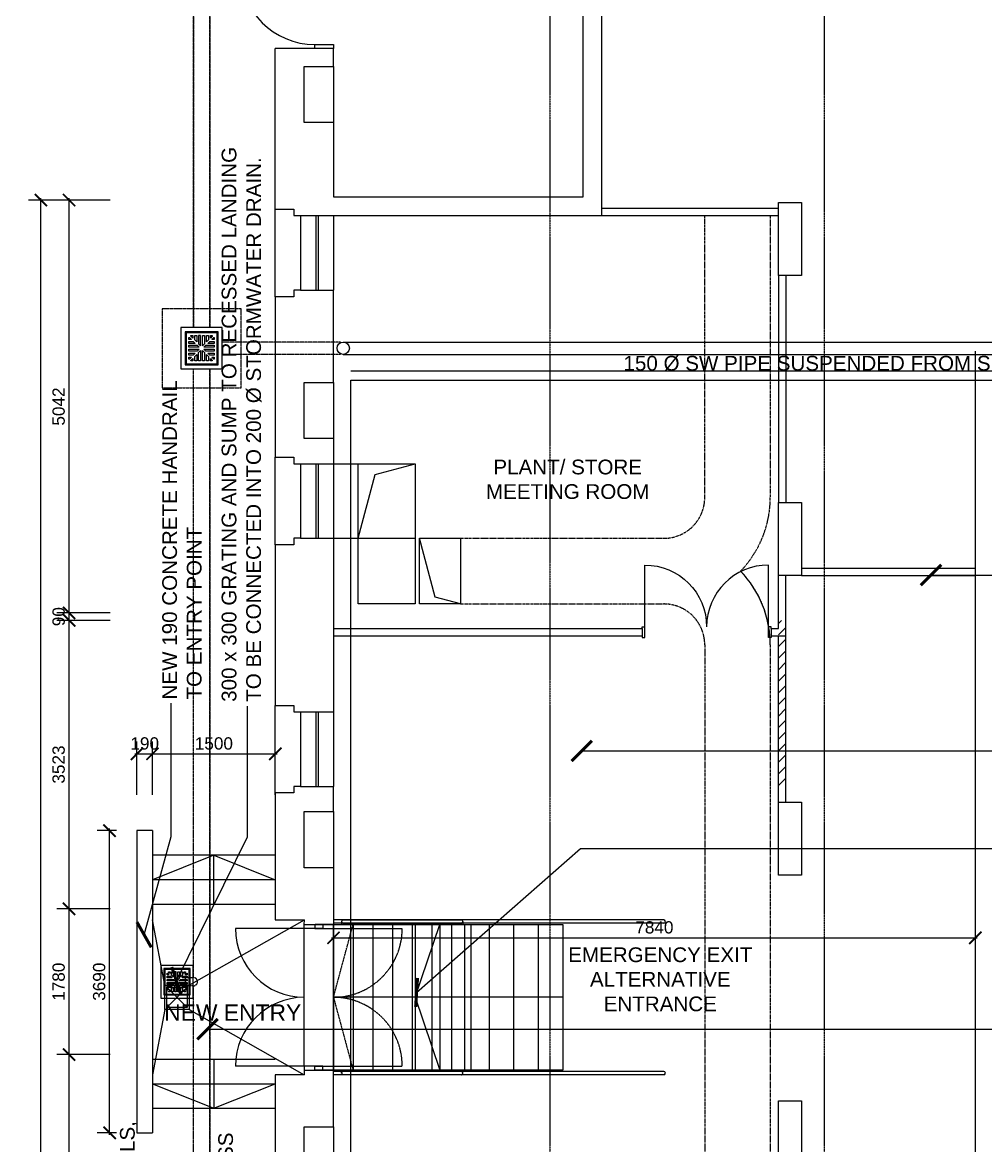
# Model space of a CAD drawing. Header units: millimetres. Extents: x -242071 to 82444, y -53139 to 112036.
# Drawn here: x -228221 to -216457, y -9064 to 4650 of the extents above; entities that cross this region are included whole.
import ezdxf

# ---------------------------------------------------------------- set-up
doc = ezdxf.new("R2010")
doc.units = ezdxf.units.MM
doc.header["$PDSIZE"] = 1
for name, pattern in [('PCENTRE', [50.8, 31.75, -6.35, 6.35, -6.35]), ('PCENTRE2', [28.575, 19.05, -3.175, 3.175, -3.175]), ('PDASHED2', [9.525, 6.35, -3.175]), ('PPHANTOM2', [31.75, 15.875, -3.175, 3.175, -3.175, 3.175, -3.175])]:
    doc.linetypes.add(name, pattern=pattern)
for name, color, linetype in [('Air_conditioning_low_level', 3, 'Continuous'), ('Basement 1 - General', 7, 'Continuous'), ('Boundaries_and_building_grids', 140, 'Continuous'), ('Columns_conc_steel_timber', 5, 'Continuous'), ('Demolition', 1, 'Continuous'), ('Dimensions_General_Layout', 1, 'Continuous'), ('Hatch_Partition_layout', 1, 'Continuous'), ('Internal_partitions', 2, 'Continuous'), ('Open_slabs', 3, 'Continuous'), ('Open_stairs_and_ramps', 2, 'Continuous'), ('Rain_and_storm_water', 1, 'Continuous'), ('Space_heating_and_ventilation', 1, 'Continuous'), ('Text_Builders_work', 1, 'Continuous'), ('Text_Demolition', 1, 'Continuous'), ('Text_Electrical', 1, 'Continuous'), ('Text_Partition_layout', 1, 'Continuous'), ('Walls_brick_block_etc', 3, 'Continuous'), ('Windows_and_doors_to_brickwork', 1, 'Continuous'), ('Windows_and_doors_to_partitions', 1, 'Continuous')]:
    doc.layers.add(name, color=color, linetype=linetype)
doc.styles.add('Arial1', font='arial.ttf')
doc.styles.add('Text_Style_3_d7b89161-017f-4e9d-a07b-0b1ab719bac5', font='freehand')
doc.styles.add('Text_Style_5', font='arial.ttf')
doc.styles.add('Text_Style_7', font='arial.ttf', dxfattribs={"width": 0.999})
doc.dimstyles.new('$DIM_Caddie', dxfattribs={"dimscale": 100, "dimtxt": 2.5, "dimasz": 3, "dimexe": 3, "dimexo": 0, "dimgap": 1, "dimtad": 1, "dimdec": 0, "dimzin": 0, "dimdsep": 46, "dimtxsty": 'Text_Style_3_d7b89161-017f-4e9d-a07b-0b1ab719bac5', "dimblk": 'ARCHTICK', "dimblk1": 'ARCHTICK', "dimblk2": 'ARCHTICK', "dimcen": 0.4, "dimclrd": 1, "dimclre": 1, "dimclrt": 2, "dimadec": 0, "dimazin": 0, "dimtfac": 0.5, "dimtdec": 0, "dimtix": 1, "dimtmove": 0, "dimatfit": 2, "dimldrblk": 'ARCHTICK', "dimfxl": 7, "dimfxlon": 1, "dimtfillclr": 1, "dimtolj": 1, "dimtzin": 0, "dimlwd": -3, "dimlwe": -3, "dimarcsym": 1})

# ---------------------------------------------------------------- blocks, each defined once
blk = doc.blocks.new('_ArchTick')
at = {"color": 0, "linetype": 'ByBlock', "const_width": 0.15}
blk.add_lwpolyline([(-0.5, -0.5), (0.5, 0.5)], dxfattribs=at)
blk = doc.blocks.new('*D101')
at = {"layer": 'Defpoints', "color": 0}
for p in [(-227996, 2481), (-224422, 2481), (-224422, -27443)]:
    blk.add_point(p, dxfattribs=at)
at = {"layer": 'Dimensions_General_Layout', "color": 1, "linetype": 'Continuous', "lineweight": -3}
for p, q in [((-227496, 2481), (-228146, 2481)), ((-227996, -27468), (-227996, 2506)), ((-227496, -27443), (-228146, -27443))]:
    blk.add_line(p, q, dxfattribs=at)
at = {"layer": 'Dimensions_General_Layout', "color": 1, "lineweight": -3, "xscale": 150, "yscale": 150, "zscale": 150}
for p, rotation in [((-227996, 2481), 90), ((-227996, -27443), 270)]:
    blk.add_blockref('_ArchTick', p, dxfattribs=dict(at, rotation=rotation))
at = {"layer": 'Dimensions_General_Layout', "color": 1, "linetype": 'Continuous', "lineweight": -3, "insert": (-228123, -12481), "char_height": 150, "attachment_point": 5, "rotation": 90, "style": 'Text_Style_5'}
blk.add_mtext('\\A1;29924', dxfattribs=at)
blk = doc.blocks.new('_Open90')
at = {"color": 0, "linetype": 'ByBlock', "lineweight": -2}
for p, q in [((0, 0), (-1, 0)), ((-0.5, 0.5), (0, 0)), ((0, 0), (-0.5, -0.5))]:
    blk.add_line(p, q, dxfattribs=at)
blk = doc.blocks.new('*D110')
at = {"layer": 'Defpoints', "color": 0}
for p in [(-227652, -7954), (-224422, -7954), (-224422, -11459)]:
    blk.add_point(p, dxfattribs=at)
at = {"layer": 'Dimensions_General_Layout', "color": 1, "linetype": 'Continuous', "lineweight": -3}
for p, q in [((-227152, -7954), (-227802, -7954)), ((-227652, -11484), (-227652, -7929)), ((-227152, -11459), (-227802, -11459))]:
    blk.add_line(p, q, dxfattribs=at)
at = {"layer": 'Dimensions_General_Layout', "color": 1, "lineweight": -3, "xscale": 150, "yscale": 150, "zscale": 150}
for p, rotation in [((-227652, -7954), 90), ((-227652, -11459), 270)]:
    blk.add_blockref('_ArchTick', p, dxfattribs=dict(at, rotation=rotation))
at = {"layer": 'Dimensions_General_Layout', "color": 1, "linetype": 'Continuous', "lineweight": -3, "insert": (-227779, -9706), "char_height": 150, "attachment_point": 5, "rotation": 90, "style": 'Text_Style_5'}
blk.add_mtext('\\A1;3505', dxfattribs=at)
blk = doc.blocks.new('*D111')
at = {"layer": 'Defpoints', "color": 0}
for p in [(-227652, -6174), (-224422, -6174), (-224422, -7954)]:
    blk.add_point(p, dxfattribs=at)
at = {"layer": 'Dimensions_General_Layout', "color": 1, "linetype": 'Continuous', "lineweight": -3}
for p, q in [((-227652, -7979), (-227652, -6149)), ((-227152, -6174), (-227802, -6174)), ((-227152, -7954), (-227802, -7954))]:
    blk.add_line(p, q, dxfattribs=at)
at = {"layer": 'Dimensions_General_Layout', "color": 1, "lineweight": -3, "xscale": 150, "yscale": 150, "zscale": 150}
for p, rotation in [((-227652, -6174), 90), ((-227652, -7954), 270)]:
    blk.add_blockref('_ArchTick', p, dxfattribs=dict(at, rotation=rotation))
at = {"layer": 'Dimensions_General_Layout', "color": 1, "linetype": 'Continuous', "lineweight": -3, "insert": (-227779, -7064), "char_height": 150, "attachment_point": 5, "rotation": 90, "style": 'Text_Style_5'}
blk.add_mtext('\\A1;1780', dxfattribs=at)
blk = doc.blocks.new('*D112')
at = {"layer": 'Defpoints', "color": 0}
for p in [(-227652, -2651), (-224422, -2651), (-224422, -6174)]:
    blk.add_point(p, dxfattribs=at)
at = {"layer": 'Dimensions_General_Layout', "color": 1, "linetype": 'Continuous', "lineweight": -3}
for p, q in [((-227152, -2651), (-227802, -2651)), ((-227652, -6199), (-227652, -2626)), ((-227152, -6174), (-227802, -6174))]:
    blk.add_line(p, q, dxfattribs=at)
at = {"layer": 'Dimensions_General_Layout', "color": 1, "lineweight": -3, "xscale": 150, "yscale": 150, "zscale": 150}
for p, rotation in [((-227652, -2651), 90), ((-227652, -6174), 270)]:
    blk.add_blockref('_ArchTick', p, dxfattribs=dict(at, rotation=rotation))
at = {"layer": 'Dimensions_General_Layout', "color": 1, "linetype": 'Continuous', "lineweight": -3, "insert": (-227779, -4412), "char_height": 150, "attachment_point": 5, "rotation": 90, "style": 'Text_Style_5'}
blk.add_mtext('\\A1;3523', dxfattribs=at)
blk = doc.blocks.new('*D113')
at = {"layer": 'Defpoints', "color": 0}
for p in [(-227652, -2561), (-224422, -2561), (-224422, -2651)]:
    blk.add_point(p, dxfattribs=at)
at = {"layer": 'Dimensions_General_Layout', "color": 1, "linetype": 'Continuous', "lineweight": -3}
for p, q in [((-227152, -2561), (-227802, -2561)), ((-227652, -2676), (-227652, -2536)), ((-227152, -2651), (-227802, -2651))]:
    blk.add_line(p, q, dxfattribs=at)
at = {"layer": 'Dimensions_General_Layout', "color": 1, "lineweight": -3, "xscale": 150, "yscale": 150, "zscale": 150}
for p, rotation in [((-227652, -2561), 270), ((-227652, -2651), 90)]:
    blk.add_blockref('_ArchTick', p, dxfattribs=dict(at, rotation=rotation))
at = {"layer": 'Dimensions_General_Layout', "color": 1, "linetype": 'Continuous', "lineweight": -3, "insert": (-227779, -2606), "char_height": 150, "attachment_point": 5, "rotation": 90, "style": 'Text_Style_5'}
blk.add_mtext('\\A1;90', dxfattribs=at)
blk = doc.blocks.new('*D114')
at = {"layer": 'Defpoints', "color": 0}
for p in [(-227652, 2481), (-224422, 2481), (-224422, -2561)]:
    blk.add_point(p, dxfattribs=at)
at = {"layer": 'Dimensions_General_Layout', "color": 1, "linetype": 'Continuous', "lineweight": -3}
for p, q in [((-227152, 2481), (-227802, 2481)), ((-227652, -2586), (-227652, 2506)), ((-227152, -2561), (-227802, -2561))]:
    blk.add_line(p, q, dxfattribs=at)
at = {"layer": 'Dimensions_General_Layout', "color": 1, "lineweight": -3, "xscale": 150, "yscale": 150, "zscale": 150}
for p, rotation in [((-227652, 2481), 90), ((-227652, -2561), 270)]:
    blk.add_blockref('_ArchTick', p, dxfattribs=dict(at, rotation=rotation))
at = {"layer": 'Dimensions_General_Layout', "color": 1, "linetype": 'Continuous', "lineweight": -3, "insert": (-227779, -40), "char_height": 150, "attachment_point": 5, "rotation": 90, "style": 'Text_Style_5'}
blk.add_mtext('\\A1;5042', dxfattribs=at)
blk = doc.blocks.new('*D115')
at = {"layer": 'Defpoints', "color": 0}
for p in [(-227157, -5219), (-226823, -5219), (-226823, -8909)]:
    blk.add_point(p, dxfattribs=at)
at = {"layer": 'Dimensions_General_Layout', "color": 1, "linetype": 'Continuous', "lineweight": -3}
for p, q in [((-227157, -8934), (-227157, -5194)), ((-227073, -5219), (-227307, -5219)), ((-227073, -8909), (-227307, -8909))]:
    blk.add_line(p, q, dxfattribs=at)
at = {"layer": 'Dimensions_General_Layout', "color": 1, "lineweight": -3, "xscale": 150, "yscale": 150, "zscale": 150}
for p, rotation in [((-227157, -5219), 90), ((-227157, -8909), 270)]:
    blk.add_blockref('_ArchTick', p, dxfattribs=dict(at, rotation=rotation))
at = {"layer": 'Dimensions_General_Layout', "color": 1, "linetype": 'Continuous', "lineweight": -3, "insert": (-227284, -7064), "char_height": 150, "attachment_point": 5, "rotation": 90, "style": 'Text_Style_5'}
blk.add_mtext('\\A1;3690', dxfattribs=at)
blk = doc.blocks.new('*D116')
at = {"layer": 'Defpoints', "color": 0}
for p in [(-226633, -4281), (-226823, -5219), (-226633, -5219)]:
    blk.add_point(p, dxfattribs=at)
at = {"layer": 'Dimensions_General_Layout', "color": 1, "linetype": 'Continuous', "lineweight": -3}
for p, q in [((-226823, -4781), (-226823, -4131)), ((-226633, -4781), (-226633, -4131)), ((-226848, -4281), (-226608, -4281))]:
    blk.add_line(p, q, dxfattribs=at)
at = {"layer": 'Dimensions_General_Layout', "color": 1, "lineweight": -3, "xscale": 150, "yscale": 150, "zscale": 150}
blk.add_blockref('_ArchTick', (-226823, -4281), dxfattribs=at)
at = {"layer": 'Dimensions_General_Layout', "color": 1, "lineweight": -3, "xscale": 150, "yscale": 150, "zscale": 150, "rotation": 180}
blk.add_blockref('_ArchTick', (-226633, -4281), dxfattribs=at)
at = {"layer": 'Dimensions_General_Layout', "color": 1, "linetype": 'Continuous', "lineweight": -3, "insert": (-226728, -4155), "char_height": 150, "attachment_point": 5, "style": 'Text_Style_5'}
blk.add_mtext('\\A1;190', dxfattribs=at)
blk = doc.blocks.new('*D117')
at = {"layer": 'Defpoints', "color": 0}
for p in [(-225133, -4281), (-226633, -5219), (-225133, -5519)]:
    blk.add_point(p, dxfattribs=at)
at = {"layer": 'Dimensions_General_Layout', "color": 1, "linetype": 'Continuous', "lineweight": -3}
for p, q in [((-226633, -4781), (-226633, -4131)), ((-225133, -4781), (-225133, -4131)), ((-226658, -4281), (-225108, -4281))]:
    blk.add_line(p, q, dxfattribs=at)
at = {"layer": 'Dimensions_General_Layout', "color": 1, "lineweight": -3, "xscale": 150, "yscale": 150, "zscale": 150, "rotation": 180}
blk.add_blockref('_ArchTick', (-226633, -4281), dxfattribs=at)
at = {"layer": 'Dimensions_General_Layout', "color": 1, "lineweight": -3, "xscale": 150, "yscale": 150, "zscale": 150}
blk.add_blockref('_ArchTick', (-225133, -4281), dxfattribs=at)
at = {"layer": 'Dimensions_General_Layout', "color": 1, "linetype": 'Continuous', "lineweight": -3, "insert": (-225883, -4155), "char_height": 150, "attachment_point": 5, "style": 'Text_Style_5'}
blk.add_mtext('\\A1;1500', dxfattribs=at)
blk = doc.blocks.new('*D122')
at = {"layer": 'Defpoints', "color": 0}
for p in [(-224422, -5483), (-216582, -5483), (-216582, -6528)]:
    blk.add_point(p, dxfattribs=at)
at = {"layer": 'Dimensions_General_Layout', "color": 1, "linetype": 'Continuous', "lineweight": -3}
for p, q in [((-224422, -6028), (-224422, -6678)), ((-216582, -6028), (-216582, -6678)), ((-224447, -6528), (-216557, -6528))]:
    blk.add_line(p, q, dxfattribs=at)
at = {"layer": 'Dimensions_General_Layout', "color": 1, "lineweight": -3, "xscale": 150, "yscale": 150, "zscale": 150, "rotation": 180}
blk.add_blockref('_ArchTick', (-224422, -6528), dxfattribs=at)
at = {"layer": 'Dimensions_General_Layout', "color": 1, "lineweight": -3, "xscale": 150, "yscale": 150, "zscale": 150}
blk.add_blockref('_ArchTick', (-216582, -6528), dxfattribs=at)
at = {"layer": 'Dimensions_General_Layout', "color": 1, "linetype": 'Continuous', "lineweight": -3, "insert": (-220502, -6401), "char_height": 150, "attachment_point": 5, "style": 'Text_Style_5'}
blk.add_mtext('\\A1;7840', dxfattribs=at)

msp = doc.modelspace()

# ---------------------------------------------------------------- hatches: boundary and pattern name
at = {"layer": 'Hatch_Partition_layout', "linetype": 'Continuous', "lineweight": -3}
h = msp.add_hatch(dxfattribs=at)
h.set_pattern_fill('_USER', color=1, scale=100, angle=45, style=0, pattern_type=0)
h.set_pattern_definition([(45, (-179816.09, 11309.41), (-70.71068, 70.71068), [])])
h.paths.add_polyline_path([(-218986.2, -4681.3), (-218896.2, -4681.3), (-218896.2, -2650.9), (-218986.2, -2650.9)])

# ---------------------------------------------------------------- linework, layer by layer
at = {"layer": 'Air_conditioning_low_level', "color": 1, "linetype": 'Continuous', "lineweight": -3}
for p, q in [((-224422.2, -739.2), (-223422.2, -739.2)), ((-224122.2, -1649.2), (-224122.2, -739.2)), ((-223913.6, -870.9), (-223422.2, -739.2)), ((-223422.2, -739.2), (-223422.2, -1649.2)), ((-224122.2, -1649.2), (-223913.6, -870.9)), ((-224422.2, -1649.2), (-224122.2, -1649.2)), ((-224122.2, -1649.2), (-223422.2, -1649.2)), ((-224122.2, -2451.2), (-224122.2, -1649.2)), ((-223422.2, -1649.2), (-223422.2, -2451.2)), ((-223372.2, -2451.2), (-223372.2, -1649.2)), ((-223179.3, -2368.9), (-223372.2, -1649.2)), ((-223372.2, -1649.2), (-222872.2, -1649.2)), ((-222872.2, -1649.2), (-222872.2, -2451.2)), ((-223422.2, -2451.2), (-224122.2, -2451.2)), ((-222872.2, -2451.2), (-223372.2, -2451.2)), ((-222872.2, -2451.2), (-223179.3, -2368.9))]:
    msp.add_line(p, q, dxfattribs=at)
at = {"layer": 'Basement 1 - General', "color": 1, "linetype": 'Continuous', "lineweight": -3}
for p, q in [((-225781.2, 923.6), (-226285.2, 923.6)), ((-226285.2, 923.6), (-226285.2, 419.6)), ((-225831.2, 873.6), (-226235.2, 873.6)), ((-226235.2, 873.6), (-226235.2, 469.6)), ((-226165.2, 826.6), (-226141.2, 826.6)), ((-226165.2, 820.6), (-226165.2, 826.6)), ((-226141.2, 826.6), (-226141.2, 796.6)), ((-226117.2, 772.6), (-226117.2, 826.6)), ((-226117.2, 826.6), (-226093.2, 826.6)), ((-226093.2, 826.6), (-226093.2, 748.6)), ((-226045.2, 826.6), (-226069.2, 826.6)), ((-226069.2, 826.6), (-226069.2, 724.6)), ((-226045.2, 700.6), (-226045.2, 826.6)), ((-226021.2, 700.6), (-226021.2, 826.6)), ((-226021.2, 826.6), (-225997.2, 826.6)), ((-225997.2, 826.6), (-225997.2, 724.6)), ((-225973.2, 748.6), (-225973.2, 826.6)), ((-225973.2, 826.6), (-225949.2, 826.6)), ((-225949.2, 826.6), (-225949.2, 772.6)), ((-225925.2, 796.6), (-225925.2, 826.6)), ((-225925.2, 826.6), (-225902.2, 826.6)), ((-225902.2, 826.6), (-225902.2, 819.6)), ((-225831.2, 469.6), (-225831.2, 873.6)), ((-225781.2, 419.6), (-225781.2, 923.6)), ((-226188.2, 803.6), (-226182.1, 803.6)), ((-226188.2, 779.6), (-226188.2, 803.6)), ((-226158.1, 779.6), (-226188.2, 779.6)), ((-226188.2, 755.6), (-226134.1, 755.6)), ((-226188.2, 731.6), (-226188.2, 755.6)), ((-226110.1, 731.6), (-226188.2, 731.6)), ((-226188.2, 707.6), (-226086.1, 707.6)), ((-226188.2, 683.6), (-226188.2, 707.6)), ((-226182.1, 803.6), (-226158.1, 779.6)), ((-226141.2, 796.6), (-226165.2, 820.6)), ((-226134.1, 755.6), (-226110.1, 731.6)), ((-226093.2, 748.6), (-226117.2, 772.6)), ((-226086.1, 707.6), (-226062.1, 683.6)), ((-226069.2, 724.6), (-226045.2, 700.6)), ((-225997.2, 724.6), (-226021.2, 700.6)), ((-226004.2, 683.6), (-225980.2, 707.6)), ((-225980.2, 707.6), (-225878.2, 707.6)), ((-225949.2, 772.6), (-225973.2, 748.6)), ((-225956.2, 731.6), (-225932.2, 755.6)), ((-225878.2, 731.6), (-225956.2, 731.6)), ((-225932.2, 755.6), (-225878.2, 755.6)), ((-225902.2, 819.6), (-225925.2, 796.6)), ((-225908.2, 779.6), (-225884.2, 803.6)), ((-225878.2, 779.6), (-225908.2, 779.6)), ((-225884.2, 803.6), (-225878.2, 803.6)), ((-225878.2, 803.6), (-225878.2, 779.6)), ((-225878.2, 755.6), (-225878.2, 731.6)), ((-225878.2, 707.6), (-225878.2, 683.6)), ((-226062.1, 683.6), (-226188.2, 683.6)), ((-226188.2, 659.6), (-226062.1, 659.6)), ((-226188.2, 635.6), (-226188.2, 659.6)), ((-226086.1, 635.6), (-226188.2, 635.6)), ((-226188.2, 611.6), (-226110.1, 611.6)), ((-226188.2, 587.6), (-226188.2, 611.6)), ((-226134.1, 587.6), (-226188.2, 587.6)), ((-226188.2, 563.6), (-226158.1, 563.6)), ((-226188.2, 539.6), (-226188.2, 563.6)), ((-226158.1, 563.6), (-226182.1, 539.6)), ((-226110.1, 611.6), (-226134.1, 587.6)), ((-226117.2, 570.6), (-226093.2, 594.6)), ((-226117.2, 516.6), (-226117.2, 570.6)), ((-226093.2, 594.6), (-226093.2, 516.6)), ((-226062.1, 659.6), (-226086.1, 635.6)), ((-226069.2, 618.6), (-226045.2, 642.6)), ((-226069.2, 516.6), (-226069.2, 618.6)), ((-226045.2, 642.6), (-226045.2, 516.6)), ((-226021.2, 516.6), (-226021.2, 642.6)), ((-226021.2, 642.6), (-225997.2, 618.6)), ((-225878.2, 683.6), (-226004.2, 683.6)), ((-226004.2, 659.6), (-225878.2, 659.6)), ((-225980.2, 635.6), (-226004.2, 659.6)), ((-225997.2, 618.6), (-225997.2, 516.6)), ((-225878.2, 635.6), (-225980.2, 635.6)), ((-225973.2, 516.6), (-225973.2, 594.6)), ((-225973.2, 594.6), (-225949.2, 570.6)), ((-225956.2, 611.6), (-225878.2, 611.6)), ((-225932.2, 587.6), (-225956.2, 611.6)), ((-225949.2, 570.6), (-225949.2, 516.6)), ((-225878.2, 587.6), (-225932.2, 587.6)), ((-225908.2, 563.6), (-225878.2, 563.6)), ((-225884.2, 539.6), (-225908.2, 563.6)), ((-225878.2, 659.6), (-225878.2, 635.6)), ((-225878.2, 611.6), (-225878.2, 587.6)), ((-225878.2, 563.6), (-225878.2, 539.6)), ((-226285.2, 419.6), (-225781.2, 419.6)), ((-226235.2, 469.6), (-225831.2, 469.6)), ((-226182.1, 539.6), (-226188.2, 539.6)), ((-226165.2, 522.6), (-226141.2, 546.6)), ((-226165.2, 516.6), (-226165.2, 522.6)), ((-226141.2, 516.6), (-226165.2, 516.6)), ((-226141.2, 546.6), (-226141.2, 516.6)), ((-226093.2, 516.6), (-226117.2, 516.6)), ((-226045.2, 516.6), (-226069.2, 516.6)), ((-225997.2, 516.6), (-226021.2, 516.6)), ((-225949.2, 516.6), (-225973.2, 516.6)), ((-225925.2, 516.6), (-225925.2, 546.6)), ((-225925.2, 546.6), (-225902.2, 523.6)), ((-225902.2, 516.6), (-225925.2, 516.6)), ((-225902.2, 523.6), (-225902.2, 516.6)), ((-225878.2, 539.6), (-225884.2, 539.6)), ((-226134.2, -6865), (-226532.1, -6865)), ((-226532.1, -6865), (-226532.1, -7262.9)), ((-226173.7, -6904.4), (-226492.6, -6904.4)), ((-226492.6, -6904.4), (-226492.6, -7223.4)), ((-226455.5, -6959.7), (-226450.8, -6959.7)), ((-226455.5, -6978.6), (-226455.5, -6959.7)), ((-226431.8, -6978.6), (-226455.5, -6978.6)), ((-226450.8, -6959.7), (-226431.8, -6978.6)), ((-226437.4, -6941.5), (-226418.4, -6941.5)), ((-226437.4, -6946.3), (-226437.4, -6941.5)), ((-226418.4, -6965.3), (-226437.4, -6946.3)), ((-226418.4, -6941.5), (-226418.4, -6965.3)), ((-226399.5, -6984.2), (-226399.5, -6941.5)), ((-226399.5, -6941.5), (-226380.5, -6941.5)), ((-226380.5, -7003.1), (-226399.5, -6984.2)), ((-226380.5, -6941.5), (-226380.5, -7003.1)), ((-226342.6, -6941.5), (-226361.6, -6941.5)), ((-226361.6, -6941.5), (-226361.6, -7022.1)), ((-226342.6, -7041), (-226342.6, -6941.5)), ((-226323.7, -7041), (-226323.7, -6941.5)), ((-226323.7, -6941.5), (-226304.7, -6941.5)), ((-226304.7, -6941.5), (-226304.7, -7022.1)), ((-226285.8, -7003.1), (-226285.8, -6941.5)), ((-226285.8, -6941.5), (-226266.8, -6941.5)), ((-226266.8, -6984.2), (-226285.8, -7003.1)), ((-226266.8, -6941.5), (-226266.8, -6984.2)), ((-226247.9, -6965.3), (-226247.9, -6941.5)), ((-226247.9, -6941.5), (-226229.7, -6941.5)), ((-226229.7, -6947.1), (-226247.9, -6965.3)), ((-226234.5, -6978.6), (-226215.6, -6959.7)), ((-226210.8, -6978.6), (-226234.5, -6978.6)), ((-226229.7, -6941.5), (-226229.7, -6947.1)), ((-226215.6, -6959.7), (-226210.8, -6959.7)), ((-226210.8, -6959.7), (-226210.8, -6978.6)), ((-226173.7, -7223.4), (-226173.7, -6904.4)), ((-226134.2, -7262.9), (-226134.2, -6865)), ((-226455.5, -6997.6), (-226412.9, -6997.6)), ((-226455.5, -7016.5), (-226455.5, -6997.6)), ((-226393.9, -7016.5), (-226455.5, -7016.5)), ((-226455.5, -7035.5), (-226375, -7035.5)), ((-226455.5, -7054.4), (-226455.5, -7035.5)), ((-226356, -7054.4), (-226455.5, -7054.4)), ((-226455.5, -7073.4), (-226356, -7073.4)), ((-226455.5, -7092.3), (-226455.5, -7073.4)), ((-226375, -7092.3), (-226455.5, -7092.3)), ((-226455.5, -7111.3), (-226393.9, -7111.3)), ((-226455.5, -7130.2), (-226455.5, -7111.3)), ((-226412.9, -7130.2), (-226455.5, -7130.2)), ((-226412.9, -6997.6), (-226393.9, -7016.5)), ((-226393.9, -7111.3), (-226412.9, -7130.2)), ((-226399.5, -7143.6), (-226380.5, -7124.7)), ((-226380.5, -7124.7), (-226380.5, -7186.3)), ((-226375, -7035.5), (-226356, -7054.4)), ((-226356, -7073.4), (-226375, -7092.3)), ((-226361.6, -7022.1), (-226342.6, -7041)), ((-226361.6, -7105.7), (-226342.6, -7086.8)), ((-226361.6, -7186.3), (-226361.6, -7105.7)), ((-226342.6, -7086.8), (-226342.6, -7186.3)), ((-226304.7, -7022.1), (-226323.7, -7041)), ((-226323.7, -7186.3), (-226323.7, -7086.8)), ((-226323.7, -7086.8), (-226304.7, -7105.7)), ((-226310.3, -7054.4), (-226291.3, -7035.5)), ((-226210.8, -7054.4), (-226310.3, -7054.4)), ((-226310.3, -7073.4), (-226210.8, -7073.4)), ((-226291.3, -7092.3), (-226310.3, -7073.4)), ((-226304.7, -7105.7), (-226304.7, -7186.3)), ((-226291.3, -7035.5), (-226210.8, -7035.5)), ((-226210.8, -7092.3), (-226291.3, -7092.3)), ((-226285.8, -7186.3), (-226285.8, -7124.7)), ((-226285.8, -7124.7), (-226266.8, -7143.6)), ((-226272.4, -7016.5), (-226253.4, -6997.6)), ((-226210.8, -7016.5), (-226272.4, -7016.5)), ((-226272.4, -7111.3), (-226210.8, -7111.3)), ((-226253.4, -7130.2), (-226272.4, -7111.3)), ((-226253.4, -6997.6), (-226210.8, -6997.6)), ((-226210.8, -7130.2), (-226253.4, -7130.2)), ((-226210.8, -6997.6), (-226210.8, -7016.5)), ((-226210.8, -7035.5), (-226210.8, -7054.4)), ((-226210.8, -7073.4), (-226210.8, -7092.3)), ((-226210.8, -7111.3), (-226210.8, -7130.2)), ((-226532.1, -7262.9), (-226134.2, -7262.9)), ((-226492.6, -7223.4), (-226173.7, -7223.4)), ((-226455.5, -7149.2), (-226431.8, -7149.2)), ((-226455.5, -7168.1), (-226455.5, -7149.2)), ((-226450.8, -7168.1), (-226455.5, -7168.1)), ((-226431.8, -7149.2), (-226450.8, -7168.1)), ((-226437.4, -7181.5), (-226418.4, -7162.6)), ((-226437.4, -7186.3), (-226437.4, -7181.5)), ((-226418.4, -7186.3), (-226437.4, -7186.3)), ((-226418.4, -7162.6), (-226418.4, -7186.3)), ((-226399.5, -7186.3), (-226399.5, -7143.6)), ((-226380.5, -7186.3), (-226399.5, -7186.3)), ((-226342.6, -7186.3), (-226361.6, -7186.3)), ((-226304.7, -7186.3), (-226323.7, -7186.3)), ((-226266.8, -7186.3), (-226285.8, -7186.3)), ((-226266.8, -7143.6), (-226266.8, -7186.3)), ((-226247.9, -7186.3), (-226247.9, -7162.6)), ((-226247.9, -7162.6), (-226229.7, -7180.7)), ((-226229.7, -7186.3), (-226247.9, -7186.3)), ((-226234.5, -7149.2), (-226210.8, -7149.2)), ((-226215.6, -7168.1), (-226234.5, -7149.2)), ((-226229.7, -7180.7), (-226229.7, -7186.3)), ((-226210.8, -7168.1), (-226215.6, -7168.1)), ((-226210.8, -7149.2), (-226210.8, -7168.1))]:
    msp.add_line(p, q, dxfattribs=at)
for points in [[(-226223.2, 861.6), (-226223.2, 481.6), (-225843.2, 481.6), (-225843.2, 861.6)], [(-226483.2, -6913.9), (-226483.2, -7213.9), (-226183.2, -7213.9), (-226183.2, -6913.9)]]:
    msp.add_lwpolyline(points, close=True, dxfattribs=at)
at = {"layer": 'Boundaries_and_building_grids', "color": 140, "linetype": 'PCENTRE2', "lineweight": -3}
for p, q in [((-221780.2, 33439.2), (-221780.2, -42646.4)), ((-218427.2, 33439.2), (-218427.2, -42646.4))]:
    msp.add_line(p, q, dxfattribs=at)
at = {"layer": 'Columns_conc_steel_timber', "color": 4, "linetype": 'Continuous', "lineweight": -3}
for p, q in [((-224778.2, 4112.8), (-224422.2, 4112.8)), ((-224778.2, 3426.8), (-224778.2, 4112.8)), ((-224422.2, 4112.8), (-224422.2, 3426.8)), ((-224422.2, 3426.8), (-224778.2, 3426.8)), ((-224422.2, 3426.8), (-224778.2, 3426.8)), ((-218986.2, 1560.5), (-218986.2, 2450.5)), ((-218986.2, 2450.5), (-218706.2, 2450.5)), ((-218706.2, 2450.5), (-218706.2, 1560.5)), ((-218706.2, 1560.5), (-218986.2, 1560.5)), ((-224778.2, 254.8), (-224422.2, 254.8)), ((-224778.2, -431.2), (-224778.2, 254.8)), ((-224422.2, 254.8), (-224422.2, -431.2)), ((-224422.2, -431.2), (-224778.2, -431.2)), ((-224422.2, -431.2), (-224778.2, -431.2)), ((-218986.2, -2103), (-218986.2, -1213)), ((-218986.2, -1213), (-218706.2, -1213)), ((-218706.2, -1213), (-218706.2, -2103)), ((-218706.2, -2103), (-218986.2, -2103)), ((-218986.2, -4871.6), (-218706.2, -4871.6)), ((-218986.2, -5761.6), (-218986.2, -4871.6)), ((-218706.2, -4871.6), (-218706.2, -5761.6)), ((-224778.2, -4987.2), (-224422.2, -4987.2)), ((-224778.2, -5673.2), (-224778.2, -4987.2)), ((-224422.2, -4987.2), (-224422.2, -5673.2)), ((-224422.2, -5673.2), (-224778.2, -5673.2)), ((-224422.2, -5673.2), (-224778.2, -5673.2)), ((-218706.2, -5761.6), (-218986.2, -5761.6)), ((-218986.2, -9410.1), (-218986.2, -8520.1)), ((-218986.2, -8520.1), (-218706.2, -8520.1)), ((-218706.2, -8520.1), (-218706.2, -9410.1)), ((-224778.2, -9521.2), (-224778.2, -8835.2)), ((-224778.2, -8835.2), (-224422.2, -8835.2)), ((-224422.2, -8835.2), (-224422.2, -9521.2))]:
    msp.add_line(p, q, dxfattribs=at)
at = {"layer": 'Demolition', "color": 8, "linetype": 'PDASHED2', "lineweight": -3}
for p, q in [((-224650.2, -6364.2), (-224650.2, -6414.2)), ((-224422.2, -6364.2), (-224650.2, -6364.2)), ((-224650.2, -6414.2), (-224422.2, -6414.2)), ((-224422.2, -6414.2), (-224422.2, -6364.2)), ((-224422.2, -6364.2), (-222742.2, -6364.2)), ((-224422.2, -6364.2), (-224422.2, -8144.2)), ((-224422.2, -7254.2), (-224182.2, -6364.2)), ((-224422.2, -6414.2), (-223582.2, -6414.2)), ((-224322.2, -6329.2), (-224322.2, -6364.2)), ((-224302.2, -6309.2), (-222862.2, -6309.2)), ((-224302.2, -6349.2), (-222862.2, -6349.2)), ((-224282.2, -6349.2), (-224282.2, -6364.2)), ((-224182.2, -6364.2), (-224182.2, -8144.2)), ((-223942.2, -6364.2), (-223942.2, -8144.2)), ((-223702.2, -6364.2), (-223702.2, -8144.2)), ((-223462.2, -6364.2), (-223462.2, -8144.2)), ((-223222.2, -6364.2), (-223222.2, -8144.2)), ((-222982.2, -6364.2), (-222982.2, -8144.2)), ((-222882.2, -6349.2), (-222882.2, -6364.2)), ((-222842.2, -6329.2), (-222842.2, -6364.2)), ((-222742.2, -6364.2), (-222742.2, -8144.2)), ((-222742.2, -7254.2), (-224422.2, -7254.2)), ((-224422.2, -7254.2), (-224182.2, -8144.2)), ((-224650.2, -8144.2), (-224650.2, -8094.2)), ((-224650.2, -8094.2), (-224422.2, -8094.2)), ((-224422.2, -8144.2), (-224650.2, -8144.2)), ((-224422.2, -8094.2), (-224422.2, -8144.2)), ((-224422.2, -8094.2), (-223582.2, -8094.2)), ((-222742.2, -8144.2), (-224422.2, -8144.2)), ((-224322.2, -8179.2), (-224322.2, -8144.2)), ((-222862.2, -8159.2), (-224302.2, -8159.2)), ((-222862.2, -8199.2), (-224302.2, -8199.2)), ((-224282.2, -8159.2), (-224282.2, -8144.2)), ((-222882.2, -8159.2), (-222882.2, -8144.2)), ((-222842.2, -8179.2), (-222842.2, -8144.2))]:
    msp.add_line(p, q, dxfattribs=at)
for centre, radius, start, end in [((-224422.2, -6414.2), 840, 270, 0), ((-224422.2, -6414.2), 840, 270, 0), ((-224302.2, -6329.2), 20, 90, 270), ((-222862.2, -6329.2), 20, 270, 90), ((-224422.2, -8094.2), 840, 0, 90), ((-224422.2, -8094.2), 840, 0, 90), ((-224302.2, -8179.2), 20, 90, 270), ((-222862.2, -8179.2), 20, 270, 90)]:
    msp.add_arc(centre, radius, start, end, dxfattribs=at)
at = {"layer": 'Internal_partitions', "color": 2, "linetype": 'Continuous', "lineweight": -3}
for p, q in [((-221145.2, 2380.8), (-218986.2, 2380.8)), ((-221145.2, 2290.8), (-218986.2, 2290.8)), ((-218986.2, 1560.5), (-218986.2, -1213)), ((-218896.2, 1560.5), (-218896.2, -1213)), ((-218706.2, -2013), (-216581.2, -2013)), ((-218986.2, -2751.2), (-218986.2, -2103)), ((-218896.2, -2841.2), (-218896.2, -2103)), ((-218706.2, -2103), (-216581.2, -2103)), ((-224422.2, -2751.2), (-220651.2, -2751.2)), ((-224422.2, -2841.2), (-220651.2, -2841.2)), ((-220651.2, -2751.2), (-220651.2, -2841.2)), ((-219076.2, -2751.2), (-218986.2, -2751.2)), ((-219076.2, -2751.2), (-219076.2, -2841.2)), ((-219076.2, -2841.2), (-218896.2, -2841.2))]:
    msp.add_line(p, q, dxfattribs=at)
at = {"layer": 'Internal_partitions', "color": 12, "linetype": 'Continuous', "lineweight": -3}
for p, q in [((-218986.2, -4871.6), (-218986.2, -2841.2)), ((-218896.2, -4871.6), (-218896.2, -2841.2))]:
    msp.add_line(p, q, dxfattribs=at)
at = {"layer": 'Open_slabs', "color": 12, "linetype": 'Continuous', "lineweight": -3}
for p, q in [((-226483.2, -7104.2), (-226633.2, -6309.2)), ((-226183.2, -7104.2), (-224777.7, -6309.2)), ((-224778.2, -8094.2), (-224778.2, -6414.2)), ((-226483.2, -7404.2), (-226483.2, -7104.2)), ((-226483.2, -7104.2), (-226183.2, -7104.2)), ((-226458.2, -7379.2), (-226458.2, -7129.2)), ((-226458.2, -7129.2), (-226208.2, -7129.2)), ((-226208.2, -7129.2), (-226458.2, -7379.2)), ((-226458.2, -7129.2), (-226208.2, -7379.2)), ((-226208.2, -7129.2), (-226208.2, -7379.2)), ((-226183.2, -7104.2), (-226183.2, -7404.2)), ((-226483.2, -7404.2), (-226633.2, -8199.2)), ((-226183.2, -7404.2), (-226483.2, -7404.2)), ((-226208.2, -7379.2), (-226458.2, -7379.2)), ((-226183.2, -7404.2), (-224778.2, -8199.2))]:
    msp.add_line(p, q, dxfattribs=at)
at = {"layer": 'Open_stairs_and_ramps', "color": 12, "linetype": 'Continuous', "lineweight": -3}
for p, q in [((-220387.2, -6309.2), (-224422.2, -6309.2)), ((-220387.2, -6349.2), (-224422.2, -6349.2)), ((-224422.2, -6364.2), (-221622.2, -6364.2)), ((-224422.2, -8144.2), (-224422.2, -6364.2)), ((-223422.2, -6364.2), (-223422.2, -8144.2)), ((-223422.2, -7254.2), (-223122.2, -6364.2)), ((-223122.2, -6364.2), (-223122.2, -8144.2)), ((-222822.2, -6364.2), (-222822.2, -8144.2)), ((-222522.2, -6364.2), (-222522.2, -8144.2)), ((-222222.2, -6364.2), (-222222.2, -8144.2)), ((-221922.2, -6364.2), (-221922.2, -8144.2)), ((-221622.2, -6364.2), (-221622.2, -8144.2)), ((-223422.2, -7254.2), (-223122.2, -8144.2)), ((-221622.2, -7254.2), (-223422.2, -7254.2)), ((-221622.2, -8144.2), (-224422.2, -8144.2)), ((-220387.2, -8159.2), (-224422.2, -8159.2)), ((-220387.2, -8199.2), (-224422.2, -8199.2))]:
    msp.add_line(p, q, dxfattribs=at)
for centre in [(-220387.2, -6329.2), (-220387.2, -8179.2)]:
    msp.add_arc(centre, 20, 270, 90, dxfattribs=at)
at = {"layer": 'Rain_and_storm_water', "color": 2, "linetype": 'PPHANTOM2', "lineweight": -3}
for p, q in [((-224338.2, 746.6), (-225781.2, 746.6)), ((-224338.2, 596.6), (-225781.2, 596.6)), ((-226133.2, -7013.9), (-226133.2, 419.6)), ((-226233.2, -7013.9), (-226133.2, -7013.9)), ((-226233.2, -7013.9), (-226233.2, -7113.9)), ((-226133.2, -7113.9), (-226233.2, -7113.9)), ((-226133.2, -14785.4), (-226133.2, -7113.9))]:
    msp.add_line(p, q, dxfattribs=at)
at = {"layer": 'Rain_and_storm_water', "color": 1, "linetype": 'Continuous', "lineweight": -3}
for p, q in [((-224302.1, 746.6), (-214845.2, 746.6)), ((-224302.1, 746.6), (-214845.2, 746.6)), ((-224302.1, 596.6), (-214845.2, 596.6)), ((-224302.1, 596.6), (-214845.2, 596.6))]:
    msp.add_line(p, q, dxfattribs=at)
at = {"layer": 'Rain_and_storm_water', "color": 2, "linetype": 'PPHANTOM2', "lineweight": -3}
for points in [[(-226133.2, 6081.1), (-226133.2, 923.6), (-226133.2, 923.6), (-226133.2, 6081.1)], [(-225933.2, 923.6), (-225933.2, 6081.1), (-225933.2, 6081.1), (-225933.2, 923.6)], [(-226515.2, 1153.6), (-226515.2, 189.6), (-225551.2, 189.6), (-225551.2, 1153.6)], [(-225933.2, -14785.4), (-225933.2, 419.6), (-225933.2, 419.6), (-225933.2, -14785.4)]]:
    msp.add_lwpolyline(points, close=True, dxfattribs=at)
at = {"layer": 'Rain_and_storm_water', "color": 1, "linetype": 'Continuous', "lineweight": -3}
msp.add_circle((-224302.1, 671.6), 75, dxfattribs=at)
at = {"layer": 'Rain_and_storm_water', "color": 5, "linetype": 'Continuous', "lineweight": -3}
msp.add_circle((-224302.1, 671.6), 75, dxfattribs=at)
at = {"layer": 'Rain_and_storm_water', "color": 2, "linetype": 'PPHANTOM2', "lineweight": -3}
msp.add_arc((-226133.2, -7063.9), 50, 270, 90, dxfattribs=at)
at = {"layer": 'Space_heating_and_ventilation', "color": 8, "linetype": 'PCENTRE', "lineweight": -3}
for p, q in [((-219886.2, -1149.2), (-219886.2, 2290.8)), ((-219086.2, 2290.8), (-219086.2, -1149.2)), ((-222872.2, -1649.2), (-220386.2, -1649.2)), ((-222872.2, -2451.2), (-220386.2, -2451.2)), ((-219886.2, -2951.2), (-219886.2, -27648.8)), ((-219086.2, -2951.2), (-219086.2, -9410.1))]:
    msp.add_line(p, q, dxfattribs=at)
at = {"layer": 'Space_heating_and_ventilation', "color": 8, "linetype": 'Continuous', "lineweight": -3}
for p, q in [((-224422.2, -739.2), (-223422.2, -739.2)), ((-224122.2, -2451.2), (-224122.2, -1649.2)), ((-224122.2, -1649.2), (-223422.2, -1649.2)), ((-223372.2, -1649.2), (-222872.2, -1649.2)), ((-222872.2, -1649.2), (-222872.2, -2451.2)), ((-222872.2, -1649.2), (-222872.2, -2451.2))]:
    msp.add_line(p, q, dxfattribs=at)
at = {"layer": 'Space_heating_and_ventilation', "color": 8, "linetype": 'PCENTRE', "lineweight": -3}
for centre, radius, start, end in [((-220386.2, -1149.2), 500, 270, 0), ((-220386.2, -1149.2), 1300, 316.12583, 0), ((-220386.2, -2951.2), 1300, 0, 43.87417), ((-220386.2, -2951.2), 500, 0, 90)]:
    msp.add_arc(centre, radius, start, end, dxfattribs=at)
at = {"layer": 'Space_heating_and_ventilation', "color": 8, "linetype": 'Continuous', "lineweight": -3}
msp.add_arc((-220386.2, -2951.2), 1300, 0, 43.87417, dxfattribs=at)
at = {"layer": 'Text_Builders_work', "color": 12, "linetype": 'Continuous', "lineweight": -3}
for p, q in [((-226823.2, -5218.9), (-226823.2, -8908.9)), ((-226633.2, -5218.9), (-226823.2, -5218.9)), ((-226633.2, -5218.9), (-226633.2, -8908.9)), ((-226633.2, -5218.9), (-226633.2, -8008.9)), ((-225883.2, -5518.9), (-226633.2, -5818.9)), ((-225133.2, -5518.9), (-226633.2, -5518.9)), ((-225883.2, -6118.9), (-225883.2, -5518.9)), ((-225883.2, -5518.9), (-225133.2, -5818.9)), ((-225133.2, -5818.9), (-226633.2, -5818.9)), ((-225133.2, -6118.9), (-226633.2, -6118.9)), ((-226633.2, -8008.9), (-225133.2, -8008.9)), ((-225883.2, -8008.9), (-225883.2, -8608.9)), ((-226633.2, -8308.9), (-225883.2, -8608.9)), ((-226633.2, -8308.9), (-225133.2, -8308.9)), ((-225883.2, -8608.9), (-225133.2, -8308.9)), ((-226633.2, -8608.9), (-225133.2, -8608.9)), ((-226823.2, -8908.9), (-226633.2, -8908.9))]:
    msp.add_line(p, q, dxfattribs=at)
at = {"layer": 'Walls_brick_block_etc', "color": 3, "linetype": 'Continuous', "lineweight": -3}
for p, q in [((-221145.2, 2290.8), (-221145.2, 5795.8)), ((-221373.2, 2518.8), (-221373.2, 5567.8)), ((-225133.2, 2370.8), (-225133.2, 4330.8)), ((-224422.2, 4330.8), (-225133.2, 4330.8)), ((-224422.2, 4112.8), (-224422.2, 4330.8)), ((-224422.2, 3426.8), (-224422.2, 2518.8)), ((-224422.2, 2518.8), (-221373.2, 2518.8)), ((-224422.2, 2518.8), (-221373.2, 2518.8)), ((-225133.2, 2370.8), (-224905.2, 2370.8)), ((-224905.2, 2370.8), (-224905.2, 2290.8)), ((-224905.2, 2290.8), (-224825.2, 2290.8)), ((-224422.2, 2290.8), (-221145.2, 2290.8)), ((-224825.2, 1380.8), (-224905.2, 1380.8)), ((-224905.2, 1380.8), (-224905.2, 1300.8)), ((-224422.2, 254.8), (-224422.2, 1380.8)), ((-225133.2, 1300.8), (-225133.2, -659.2)), ((-224905.2, 1300.8), (-225133.2, 1300.8)), ((-216581.2, -27633.2), (-216581.2, 635.7)), ((-216359, 391), (-224209, 391)), ((-224209, -27617.7), (-224209, 281)), ((-224209, 281), (-216359, 281)), ((-224422.2, -431.2), (-224422.2, -739.2)), ((-225133.2, -659.2), (-224905.2, -659.2)), ((-224905.2, -659.2), (-224905.2, -739.2)), ((-224905.2, -739.2), (-224825.2, -739.2)), ((-225133.2, -1729.2), (-225133.2, -3689.2)), ((-224905.2, -1729.2), (-225133.2, -1729.2)), ((-224905.2, -1649.2), (-224905.2, -1729.2)), ((-224825.2, -1649.2), (-224905.2, -1649.2)), ((-224422.2, -1649.2), (-224422.2, -3769.2)), ((-225133.2, -3689.2), (-224905.2, -3689.2)), ((-224905.2, -3689.2), (-224905.2, -3769.2)), ((-224905.2, -3769.2), (-224825.2, -3769.2)), ((-225133.2, -4759.2), (-225133.2, -6309.2)), ((-224905.2, -4759.2), (-225133.2, -4759.2)), ((-224825.2, -4679.2), (-224905.2, -4679.2)), ((-224905.2, -4679.2), (-224905.2, -4759.2)), ((-224422.2, -4987.2), (-224422.2, -4679.2)), ((-224422.2, -5673.2), (-224422.2, -6364.2)), ((-225133.2, -6309.2), (-224777.7, -6309.2)), ((-224778.2, -6364.2), (-224777.7, -6309.2)), ((-224778.2, -6364.2), (-224777.7, -6309.2)), ((-224778.2, -6364.2), (-224422.2, -6364.2)), ((-225133.2, -8199.2), (-225133.2, -9749.2)), ((-224778.2, -8199.2), (-225133.2, -8199.2)), ((-224778.2, -8199.2), (-225133.2, -8199.2)), ((-224778.2, -8144.2), (-224422.2, -8144.2)), ((-224778.2, -8144.2), (-224422.2, -8144.2)), ((-224778.2, -8144.2), (-224778.2, -8199.2)), ((-224778.2, -8144.2), (-224778.2, -8199.2)), ((-224778.2, -8144.2), (-224778.2, -8199.2)), ((-224778.2, -8144.2), (-224778.2, -8199.2)), ((-224422.2, -8835.2), (-224422.2, -8144.2))]:
    msp.add_line(p, q, dxfattribs=at)
at = {"layer": 'Walls_brick_block_etc', "color": 1, "linetype": 'Continuous', "lineweight": -3}
for p, q in [((-225133.2, 1300.8), (-225133.2, 2370.8)), ((-225133.2, -1729.2), (-225133.2, -659.2)), ((-225133.2, -4759.2), (-225133.2, -3689.2))]:
    msp.add_line(p, q, dxfattribs=at)
at = {"layer": 'Windows_and_doors_to_brickwork', "color": 1, "linetype": 'Continuous', "lineweight": -3}
for p, q in [((-224650.2, 4380.8), (-224422.2, 4380.8)), ((-224650.2, 4330.8), (-224650.2, 4380.8)), ((-224422.2, 4330.8), (-224650.2, 4330.8)), ((-224422.2, 4380.8), (-224422.2, 4330.8)), ((-224825.2, 2290.8), (-224825.2, 1380.8)), ((-224825.2, 2290.8), (-224422.2, 2290.8)), ((-224638.7, 2290.8), (-224638.7, 1380.8)), ((-224608.7, 2290.8), (-224608.7, 1380.8)), ((-224422.2, 2290.8), (-224422.2, 1380.8)), ((-224825.2, 1380.8), (-224422.2, 1380.8)), ((-224825.2, -739.2), (-224422.2, -739.2)), ((-224825.2, -739.2), (-224825.2, -1649.2)), ((-224638.7, -739.2), (-224638.7, -1649.2)), ((-224608.7, -739.2), (-224608.7, -1649.2)), ((-224422.2, -739.2), (-224422.2, -1649.2)), ((-224825.2, -1649.2), (-224422.2, -1649.2)), ((-224825.2, -3769.2), (-224825.2, -4679.2)), ((-224825.2, -3769.2), (-224422.2, -3769.2)), ((-224638.7, -3769.2), (-224638.7, -4679.2)), ((-224608.7, -3769.2), (-224608.7, -4679.2)), ((-224422.2, -3769.2), (-224422.2, -4679.2)), ((-224825.2, -4679.2), (-224422.2, -4679.2))]:
    msp.add_line(p, q, dxfattribs=at)
at = {"layer": 'Windows_and_doors_to_brickwork', "color": 12, "linetype": 'Continuous', "lineweight": -3}
for p, q in [((-224778.2, -6414.2), (-225618.2, -6414.2)), ((-224778.2, -6364.2), (-224550.2, -6364.2)), ((-224778.2, -6414.2), (-224778.2, -6364.2)), ((-224550.2, -6414.2), (-224778.2, -6414.2)), ((-224550.2, -6364.2), (-224550.2, -6414.2)), ((-224778.2, -8094.2), (-225618.2, -8094.2)), ((-224550.2, -8094.2), (-224778.2, -8094.2)), ((-224778.2, -8094.2), (-224778.2, -8144.2)), ((-224778.2, -8144.2), (-224550.2, -8144.2)), ((-224550.2, -8144.2), (-224550.2, -8094.2))]:
    msp.add_line(p, q, dxfattribs=at)
at = {"layer": 'Windows_and_doors_to_brickwork', "color": 1, "linetype": 'Continuous', "lineweight": -3}
msp.add_arc((-224650.2, 5289.8), 909, 180, 270, dxfattribs=at)
at = {"layer": 'Windows_and_doors_to_brickwork', "color": 12, "linetype": 'Continuous', "lineweight": -3}
for centre, start, end in [((-224778.2, -6414.2), 180, 270), ((-224778.2, -6414.2), 180, 270), ((-224778.2, -8094.2), 90, 180), ((-224778.2, -8094.2), 90, 180)]:
    msp.add_arc(centre, 840, start, end, dxfattribs=at)
at = {"layer": 'Windows_and_doors_to_partitions', "color": 1, "linetype": 'Continuous', "lineweight": -3}
for p, q in [((-220619.2, -2731.2), (-220619.2, -1975.7)), ((-219108.2, -2731.2), (-219108.2, -1975.7)), ((-220651.2, -2751.2), (-220651.2, -2731.2)), ((-220651.2, -2731.2), (-220619.2, -2731.2)), ((-220619.2, -2861.2), (-220619.2, -2731.2)), ((-219108.2, -2861.2), (-219108.2, -2731.2)), ((-219076.2, -2731.2), (-219108.2, -2731.2)), ((-219076.2, -2751.2), (-219076.2, -2731.2)), ((-220651.2, -2841.2), (-220651.2, -2861.2)), ((-220651.2, -2861.2), (-220619.2, -2861.2)), ((-219076.2, -2861.2), (-219108.2, -2861.2)), ((-219076.2, -2841.2), (-219076.2, -2861.2))]:
    msp.add_line(p, q, dxfattribs=at)
at = {"layer": 'Windows_and_doors_to_partitions', "color": 1, "linetype": 'Continuous', "lineweight": -3, "extrusion": (0, 0, -1)}
msp.add_arc((220619.2, -2731.2), 755.5, 90, 180, dxfattribs=at)
at = {"layer": 'Windows_and_doors_to_partitions', "color": 1, "linetype": 'Continuous', "lineweight": -3}
msp.add_arc((-219108.2, -2731.2), 755.5, 90, 180, dxfattribs=at)

# ---------------------------------------------------------------- texts
at = {"color": 2, "linetype": 'Continuous', "insert": (-226490.3, -7340.7), "char_height": 200, "attachment_point": 1, "style": 'Text_Style_7'}
msp.add_mtext('NEW ENTRY', dxfattribs=at)
at = {"layer": 'Text_Builders_work', "color": 1, "linetype": 'Continuous', "char_height": 180, "attachment_point": 1, "rotation": 90, "style": 'Text_Style_5'}
for s, insert in [('300 x 300 GRATING AND SUMP TO RECESSED LANDING \\PTO BE CONNECTED INTO 200 %%c STORMWATER DRAIN.', (-225788, -3645.9)), ('NEW 190 CONCRETE HANDRAIL\\PTO ENTRY POINT', (-226513.9, -3618))]:
    msp.add_mtext(s, dxfattribs=dict(at, insert=insert))
at = {"layer": 'Text_Builders_work', "color": 1, "linetype": 'Continuous', "insert": (-220879.6, 578.7), "char_height": 180, "attachment_point": 1, "style": 'Text_Style_5'}
msp.add_mtext('150 %%c SW PIPE SUSPENDED FROM SLAB', dxfattribs=at)
at = {"layer": 'Text_Partition_layout', "color": 1, "char_height": 180, "attachment_point": 2, "style": 'Arial1'}
for s, insert in [('PLANT/ STORE\\PMEETING ROOM', (-221560.8, -688.2)), ('EMERGENCY EXIT\\PALTERNATIVE\\PENTRANCE', (-220429.9, -6644.3))]:
    msp.add_mtext(s, dxfattribs=dict(at, insert=insert))
at = {"layer": 'Text_Partition_layout', "color": 1, "linetype": 'Continuous', "insert": (-227330.1, -14018.6), "char_height": 180, "attachment_point": 1, "rotation": 90, "style": 'Text_Style_5'}
msp.add_mtext('{\\C1;IFUBA T2 TOILET PARTITION SYSTEM \\PWITH 12MM THICK COMPACT HPL PANELS,\\PSUPPORTED BY STAINLESS STEEL \\POVERHEAD BRACING WITH STAINLESS \\PSTEEL SUPPORTING FEET AND FIXED \\PINTO POSITION BY MEANS OF STAINLESS \\PSTEEL WALL BRACKETS.\\P}', dxfattribs=at)

# ---------------------------------------------------------------- dimensions: what is measured, and where the dimension line sits
at = {"layer": 'Dimensions_General_Layout', "color": 1, "linetype": 'Continuous', "lineweight": -3}
for base, p1, p2, picture, middle in [((-227996.5, 2481.1), (-224422.2, -27442.9), (-224422.2, 2481.1), '*D101', (-228123, -12480.9)), ((-227652.2, 2481.1), (-224422.2, -2560.9), (-224422.2, 2481.1), '*D114', (-227778.8, -39.9)), ((-227652.2, -2560.9), (-224422.2, -2650.9), (-224422.2, -2560.9), '*D113', (-227778.8, -2605.9)), ((-227652.2, -2650.9), (-224422.2, -6173.9), (-224422.2, -2650.9), '*D112', (-227778.8, -4412.4)), ((-227157.4, -5218.9), (-226823.2, -8908.9), (-226823.2, -5218.9), '*D115', (-227283.9, -7063.9)), ((-227652.2, -6173.9), (-224422.2, -7953.9), (-224422.2, -6173.9), '*D111', (-227778.8, -7063.9)), ((-227652.2, -7953.9), (-224422.2, -11458.9), (-224422.2, -7953.9), '*D110', (-227778.8, -9706.4))]:
    dim = msp.add_linear_dim(base=base, p1=p1, p2=p2, angle=90, dimstyle='$DIM_Caddie', override={"dimscale": 50, "dimtxt": 3, "dimasz": 3, "dimexe": 3, "dimexo": 5, "dimgap": 1, "dimtad": 1, "dimjust": 0, "dimtih": 0, "dimtoh": 0, "dimdec": 0, "dimlfac": 1, "dimrnd": 0, "dimzin": 12, "dimdsep": 46, "dimlunit": 2, "dimpost": '', "dimtxsty": 'Text_Style_5', "dimblk": 'ArchTick', "dimblk1": 'ArchTick', "dimblk2": 'ArchTick', "dimsah": 0, "dimtsz": 0, "dimcen": 1, "dimdle": 0.5, "dimse1": 0, "dimse2": 0, "dimsd1": 0, "dimsd2": 0, "dimclrd": 1, "dimclre": 1, "dimclrt": 1, "dimaunit": 0, "dimadec": 0, "dimazin": 0, "dimtol": 0, "dimlim": 0, "dimtp": 0, "dimtm": 0, "dimtfac": 1, "dimtdec": 0, "dimtix": 1, "dimtofl": 1, "dimtmove": 0, "dimatfit": 0, "dimldrblk": 'Open90', "dimfxl": 10, "dimfxlon": 1, "dimtvp": 0, "dimtfill": 0, "dimtfillclr": 1, "dimfrac": 0, "dimtolj": 1, "dimtzin": 0, "dimlwd": 65533, "dimlwe": 65533, "dimarcsym": 1}, dxfattribs=at)
    dim.commit()
    dim.dimension.update_dxf_attribs({"geometry": picture, "text_midpoint": middle})
for base, p1, p2, picture, middle in [((-226633.2, -4281.2), (-226823.2, -5218.9), (-226633.2, -5218.9), '*D116', (-226728.2, -4154.7)), ((-225133.2, -4281.2), (-226633.2, -5218.9), (-225133.2, -5518.9), '*D117', (-225883.2, -4154.7)), ((-216582.2, -6527.6), (-224422.2, -5482.9), (-216582.2, -5482.9), '*D122', (-220502.2, -6401.1))]:
    dim = msp.add_linear_dim(base=base, p1=p1, p2=p2, dimstyle='$DIM_Caddie', override={"dimscale": 50, "dimtxt": 3, "dimasz": 3, "dimexe": 3, "dimexo": 5, "dimgap": 1, "dimtad": 1, "dimjust": 0, "dimtih": 0, "dimtoh": 0, "dimdec": 0, "dimlfac": 1, "dimrnd": 0, "dimzin": 12, "dimdsep": 46, "dimlunit": 2, "dimpost": '', "dimtxsty": 'Text_Style_5', "dimblk": 'ArchTick', "dimblk1": 'ArchTick', "dimblk2": 'ArchTick', "dimsah": 0, "dimtsz": 0, "dimcen": 1, "dimdle": 0.5, "dimse1": 0, "dimse2": 0, "dimsd1": 0, "dimsd2": 0, "dimclrd": 1, "dimclre": 1, "dimclrt": 1, "dimaunit": 0, "dimadec": 0, "dimazin": 0, "dimtol": 0, "dimlim": 0, "dimtp": 0, "dimtm": 0, "dimtfac": 1, "dimtdec": 0, "dimtix": 1, "dimtofl": 1, "dimtmove": 0, "dimatfit": 0, "dimldrblk": 'Open90', "dimfxl": 10, "dimfxlon": 1, "dimtvp": 0, "dimtfill": 0, "dimtfillclr": 1, "dimfrac": 0, "dimtolj": 1, "dimtzin": 0, "dimlwd": 65533, "dimlwe": 65533, "dimarcsym": 1}, dxfattribs=at)
    dim.commit()
    dim.dimension.update_dxf_attribs({"geometry": picture, "text_midpoint": middle})

# ---------------------------------------------------------------- leaders
at = {"layer": 'Hatch_Partition_layout', "color": 12, "lineweight": -3}
msp.add_leader([(-225960.3, -7642.9), (-215836.1, -7642.9)], dimstyle='$DIM_Caddie', override={"dimscale": 50, "dimasz": 5, "dimclrd": 1}, dxfattribs=at)
at = {"layer": 'Text_Builders_work', "color": 12, "lineweight": -3}
for points in [[(-217123.8, -2097.4), (-215734.5, -2097.4)], [(-221388.2, -4246.3), (-215798, -4246.3)]]:
    msp.add_leader(points, dimstyle='$DIM_Caddie', override={"dimscale": 50, "dimasz": 5, "dimclrd": 1}, dxfattribs=at)
at = {"layer": 'Text_Demolition', "color": 1, "lineweight": -3}
msp.add_leader([(-223406.8, -7193.8), (-221404.7, -5438.8), (-215786.9, -5438.8)], dimstyle='$DIM_Caddie', override={"dimscale": 50, "dimasz": 5, "dimclrd": 1}, dxfattribs=at)
at = {"layer": 'Text_Electrical', "color": 3, "linetype": 'Continuous', "lineweight": -3}
for points in [[(-226735.3, -6490.2), (-226403.3, -5289.8), (-226403.3, -3661)], [(-226341.3, -7051.6), (-225470.4, -5295.2), (-225470.4, -3699.9)]]:
    msp.add_leader(points, dimstyle='$DIM_Caddie', override={"dimscale": 100, "dimasz": 2.5, "dimclrd": 1}, dxfattribs=at)

doc.saveas('drawing.dxf')
